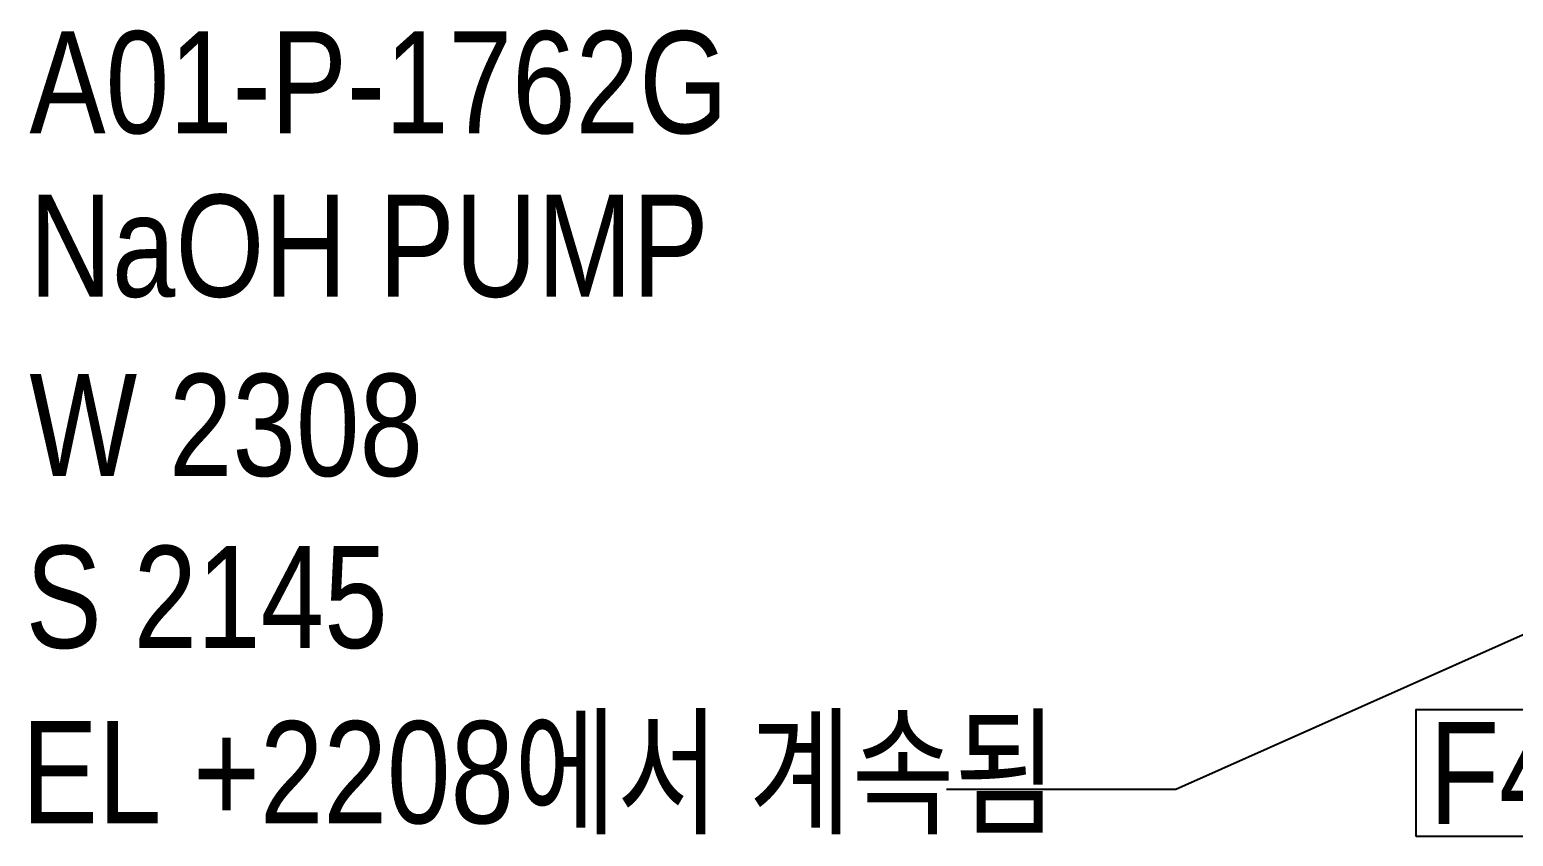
# Model space of a CAD drawing. Header units: millimetres. Extents: x 0 to 594, y 0 to 420.
# Drawn here: x 156.97 to 193.26, y 104.99 to 124.73 of the extents above; entities that cross this region are included whole.
import ezdxf
from ezdxf import colors
from ezdxf.entities.mleader import LeaderData, LeaderLine
from ezdxf.enums import TextEntityAlignment as Align
from ezdxf.math import Vec2, Vec3

# ---------------------------------------------------------------- set-up
doc = ezdxf.new("R2010")
doc.units = ezdxf.units.MM
doc.header["$LTSCALE"] = 0.25
doc.layers.add('주석', color=7, linetype='Continuous')
doc.styles.add('AdskIsoAnnotation', font='arial.ttf', dxfattribs={"width": 0.8, "height": 1})
doc.styles.add('MtXpl_', font='')
doc.styles.get("Standard").update_dxf_attribs({"font": 'arial.ttf'})
doc.styles.get('MtXpl_').set_extended_font_data('Gulim')

# ---------------------------------------------------------------- blocks, each defined once
blk = doc.blocks.new('AnnoRect')
at = {"color": 0, "linetype": 'ByBlock', "lineweight": -2}
blk.add_wipeout([(-0.8095, -0.6), (-0.8095, 0.6), (0.8095, 0.6), (0.8095, -0.6)], dxfattribs=at)
blk.add_lwpolyline([(-0.8095, -0.6), (-0.8095, 0.6), (0.8095, 0.6), (0.8095, -0.6)], close=True, dxfattribs=at)
at = {"color": 0, "linetype": 'ByBlock', "lineweight": -2, "style": 'AdskIsoAnnotation', "width": 0.8}
blk.add_attdef('XX', text='', height=1, dxfattribs=at).set_placement((0, 0), align=Align.MIDDLE_CENTER)

msp = doc.modelspace()

# ---------------------------------------------------------------- texts
at = {"layer": '주석', "width": 0.8}
for s, style, p in [('A01-P-1762G', 'AdskIsoAnnotation', (156.9686, 122.197)), ('NaOH PUMP', 'AdskIsoAnnotation', (156.9686, 118.197)), ('W 2308', 'AdskIsoAnnotation', (156.9659, 113.8108)), ('S 2145', 'AdskIsoAnnotation', (156.8745, 109.6015)), ('에서 계속됨', 'MtXpl_', (168.8199, 105.3117)), ('EL +2208', 'AdskIsoAnnotation', (156.779, 105.3117))]:
    msp.add_text(s, height=2.5, dxfattribs=dict(at, style=style)).set_placement(p)

# ---------------------------------------------------------------- leaders
at = {"layer": '주석'}
ml = msp.add_multileader_mtext('Standard', dxfattribs=at)
ml.set_content('')
ml.set_leader_properties()
ml.build(insert=Vec2(0, 0))
ml.multileader.update_dxf_attribs({"dogleg_length": 5.6084, "arrow_head_size": 2.5})
ctx = ml.context
ctx.base_point, ctx.arrow_head_size, ctx.plane_origin = Vec3(179.3916, 106.1419), 2.5, Vec3(0, 13.1419)
notes = []
notes.append((ctx, [(0, (1, 1, 0), (185, 106.1419), (-1, 0), 5.6084, [(0, [(210.1972, 117.3741)], 0, [])])]))
ctx.mtext, ml.multileader.dxf.content_type = None, 0
for ctx, leaders in notes:
    for number, flags, end, landing, length, lines in leaders:
        leader = LeaderData()
        leader.index, (leader.has_last_leader_line, leader.has_dogleg_vector, leader.attachment_direction) = number, flags
        leader.last_leader_point, leader.dogleg_vector, leader.dogleg_length = Vec3(end), Vec3(landing), length
        for number, points, colour, breaks in lines:
            line = LeaderLine()
            line.index, line.vertices, line.color, line.breaks = number, Vec3.list(points), colors.encode_raw_color(colour), breaks
            leader.lines.append(line)
        ctx.leaders.append(leader)

# ---------------------------------------------------------------- next in the draw order: block references
ref = msp.add_blockref('AnnoRect', (197.232, 106.544), dxfattribs=dict(at, xscale=7.844095940959409, yscale=2.585266030013643, zscale=2.5))
ref.add_attrib('XX_001', 'F4 B5 G6', (191.2027, 105.294), dxfattribs={"layer": '0', "color": 0, "linetype": 'ByBlock', "lineweight": -2, "height": 2.5, "style": 'AdskIsoAnnotation', "width": 0.8})

doc.saveas('drawing.dxf')
